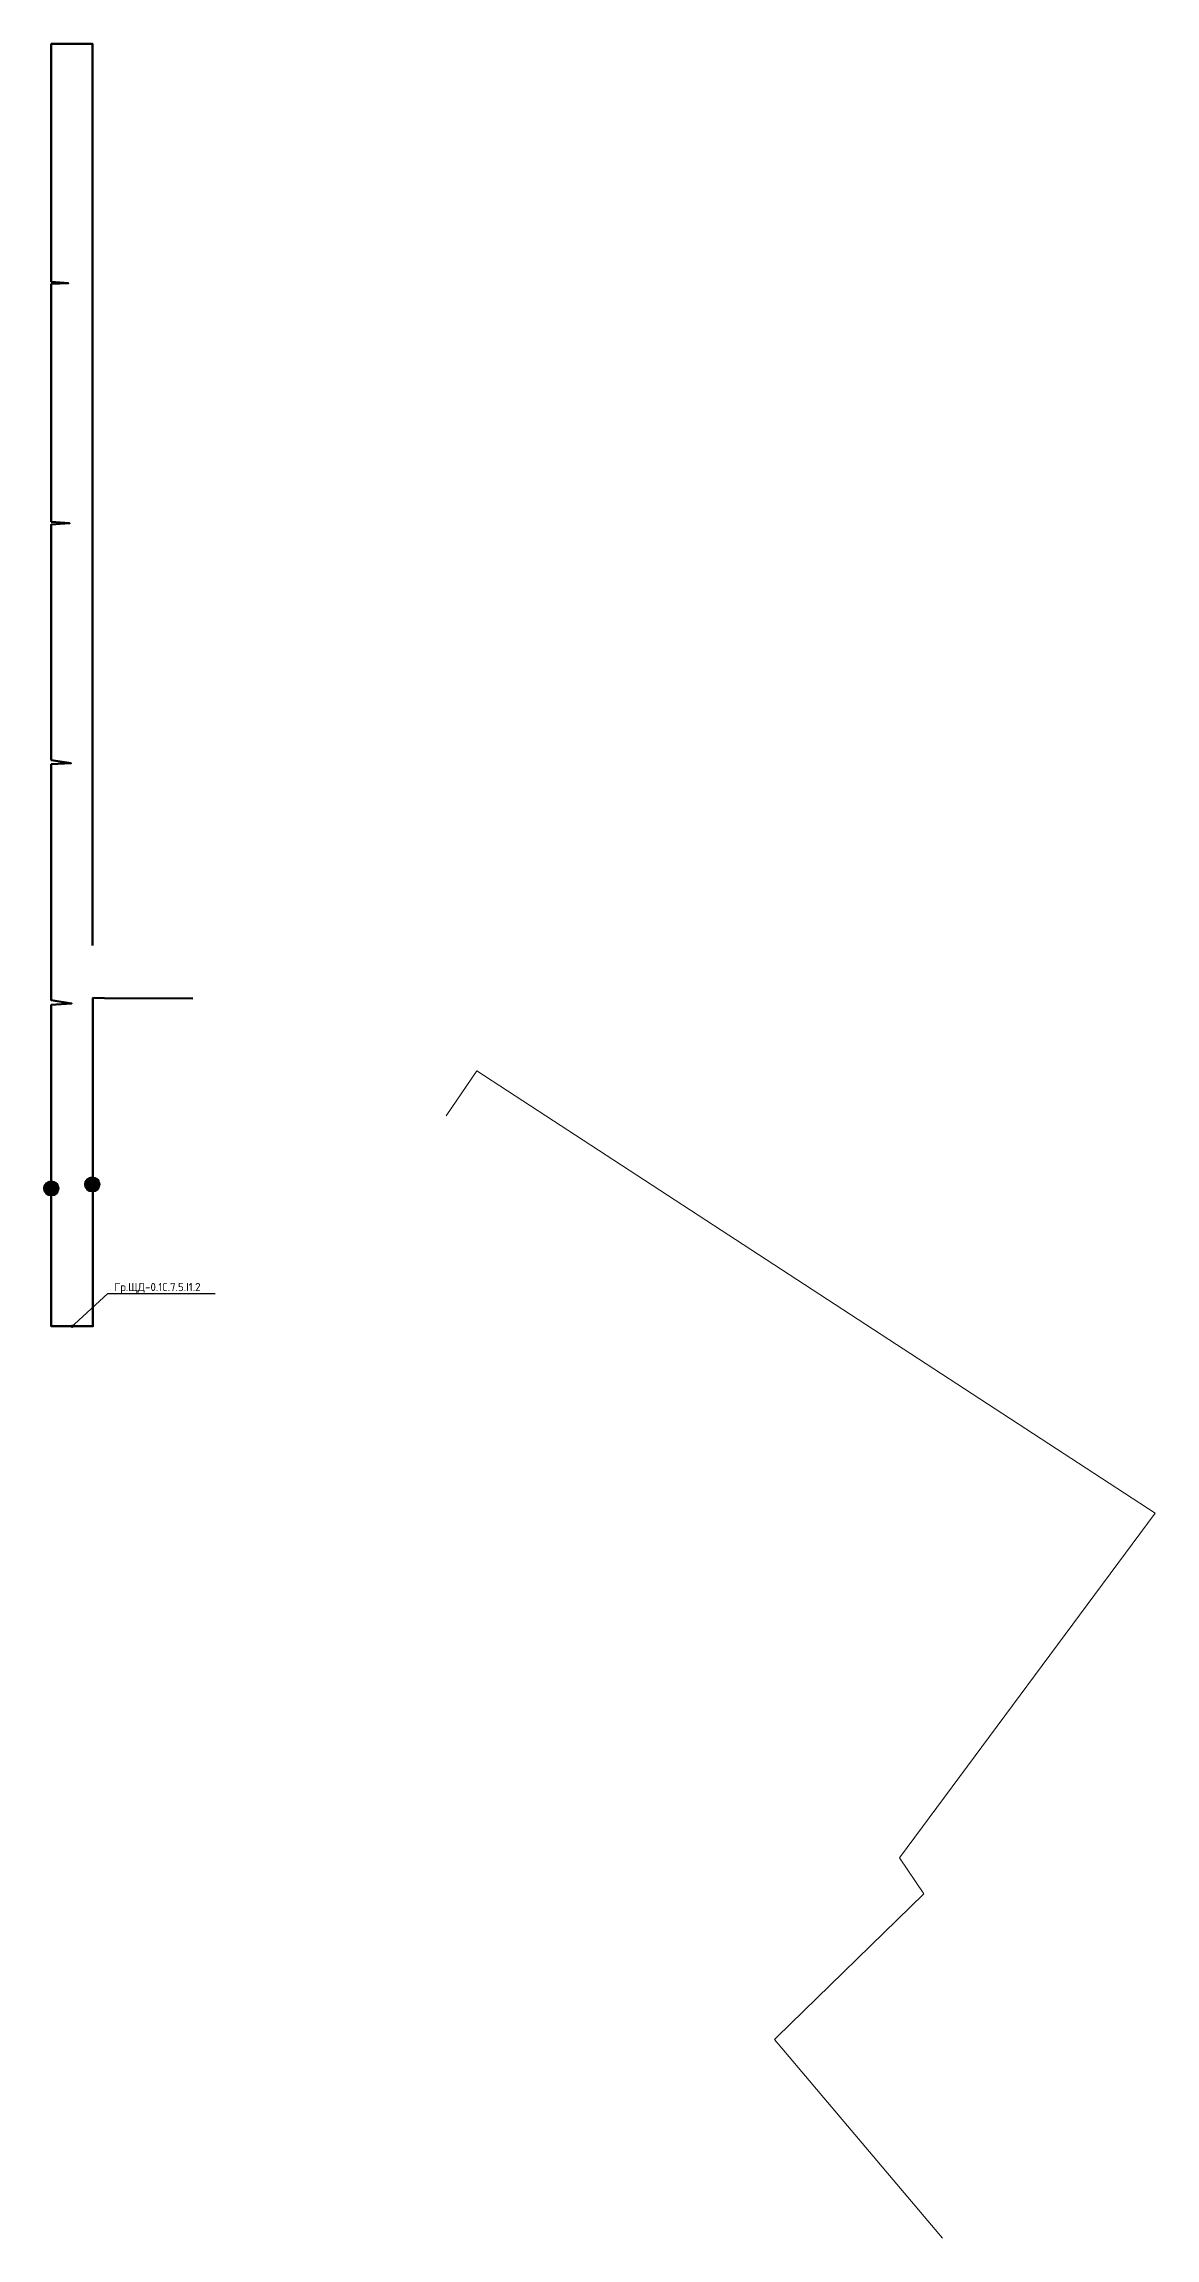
# Model space of a CAD drawing. Header units: millimetres. Extents: x -500444 to 437433, y -1435259 to 1593622.
# Drawn here: x -439414 to -404720, y -1372544 to -1303985 of the extents above; entities that cross this region are included whole.
import ezdxf
from ezdxf import colors
from ezdxf.entities.mleader import LeaderData, LeaderLine
from ezdxf.math import Vec2, Vec3

# ---------------------------------------------------------------- set-up
doc = ezdxf.new("R2010")
doc.units = ezdxf.units.MM
doc.layers.add('_АСУД_Щиты', color=6, linetype='Continuous', lineweight=0)
doc.layers.add('_Гр.ЩД-2A.4.9.I1.1', color=6, linetype='Continuous', lineweight=50)
doc.layers.add('DLX_FL0_LUM 1', color=7, linetype='Continuous', lineweight=40, true_color=0x2419e6)
doc.layers.add('DLX_FL0_LUM 12', color=7, linetype='Continuous', lineweight=40, true_color=0xf75408)
doc.styles.add('ISOCPEUR', font='isocpeur.ttf', dxfattribs={"height": 250})

# ---------------------------------------------------------------- blocks, each defined once
blk = doc.blocks.new('_Dot')
at = {"color": 0, "linetype": 'ByBlock', "lineweight": -2}
blk.add_line((-0.5, 0), (-1, 0), dxfattribs=at)
at = {"color": 0, "linetype": 'ByBlock', "const_width": 0.5}
blk.add_lwpolyline([(-0.25, 0, 1), (0.25, 0, 1)], format="xyb", close=True, dxfattribs=at)
blk = doc.blocks.new('A$Cab2378fa')
at = {"lineweight": 25}
h = blk.add_hatch(color=256, dxfattribs=at)
h.paths.add_polyline_path([(162, -157, 0.442338), (148, 178), (0, 0)])
h.paths.add_polyline_path([(-142, -170), (0, 0), (-163, 158, 0.430096)])
at = {"lineweight": 25, "true_color": 0xfff5f5}
h = blk.add_hatch(color=7, dxfattribs=at)
h.dxf.hatch_style = 1
h.paths.add_polyline_path([(0, 0), (-142, -170, 0.174923), (3, -222, 0.197808), (162, -157)])
h.paths.add_polyline_path([(-163, 158), (0, 0), (148, 178, 0.175398), (3, 230, 0.209014)])
blk.add_circle((3, 4), 226)

msp = doc.modelspace()

# ---------------------------------------------------------------- linework, layer by layer
at = {"layer": '_АСУД_Щиты', "ltscale": 100}
msp.add_lwpolyline([(-411358, -1372544), (-416604, -1366343), (-416535, -1366270), (-411942, -1361790), (-412695, -1360658), (-404720, -1349895), (-425897, -1336068), (-426856, -1337476)], dxfattribs=at)
at = {"layer": '_Гр.ЩД-2A.4.9.I1.1', "ltscale": 100}
msp.add_lwpolyline([(-437896, -1332155), (-437894, -1303985), (-439184, -1303985), (-439184, -1303985), (-439184, -1311415), (-438647, -1311464), (-439184, -1311485), (-439184, -1318915), (-438615, -1318964), (-439184, -1319005), (-439184, -1326365), (-438564, -1326464), (-439184, -1326495), (-439184, -1333865), (-438551, -1333964), (-439184, -1334015), (-439184, -1341395), (-439184, -1344055), (-437884, -1344055), (-437884, -1333795), (-437521, -1333798), (-434761, -1333813)], dxfattribs=at)

# ---------------------------------------------------------------- block references
at = {"layer": 'DLX_FL0_LUM 1', "ltscale": 100}
msp.add_blockref('A$Cab2378fa', (-439188, -1339749), dxfattribs=at)
at = {"layer": 'DLX_FL0_LUM 12', "ltscale": 100}
msp.add_blockref('A$Cab2378fa', (-437906, -1339625), dxfattribs=at)

# ---------------------------------------------------------------- leaders
at = {"layer": '_Гр.ЩД-2A.4.9.I1.1'}
ml = msp.add_multileader_mtext('Standard', dxfattribs=at)
ml.set_content('Гр.ЩД-0.1С.7.5.I1.2', color=256, style='ISOCPEUR')
ml.set_leader_properties()
ml.set_arrow_properties(name='DOT')
ml.build(insert=Vec2(0, 0))
ml.multileader.update_dxf_attribs({"has_dogleg": 0, "text_left_attachment_type": 6, "text_right_attachment_type": 6, "arrow_head_size": 100})
ctx = ml.context
ctx.base_point, ctx.char_height, ctx.arrow_head_size, ctx.landing_gap_size, ctx.plane_origin = Vec3(-437417, -1343027), 250, 100, 200, Vec3(-352643, -1214754)
ctx.left_attachment, ctx.right_attachment = 6, 6
notes = []
notes.append((ctx, [(0, (1, 1, 0), (-437425, -1343027), (1, 0), 8, [(1, [(-438534, -1344055)], 0, [])])]))
ctx.mtext.insert, ctx.mtext.flow_direction = Vec3(-437217, -1342702), 5
for ctx, leaders in notes:
    for number, flags, end, landing, length, lines in leaders:
        leader = LeaderData()
        leader.index, (leader.has_last_leader_line, leader.has_dogleg_vector, leader.attachment_direction) = number, flags
        leader.last_leader_point, leader.dogleg_vector, leader.dogleg_length = Vec3(end), Vec3(landing), length
        for number, points, colour, breaks in lines:
            line = LeaderLine()
            line.index, line.vertices, line.color, line.breaks = number, Vec3.list(points), colors.encode_raw_color(colour), breaks
            leader.lines.append(line)
        ctx.leaders.append(leader)

doc.saveas('drawing.dxf')
